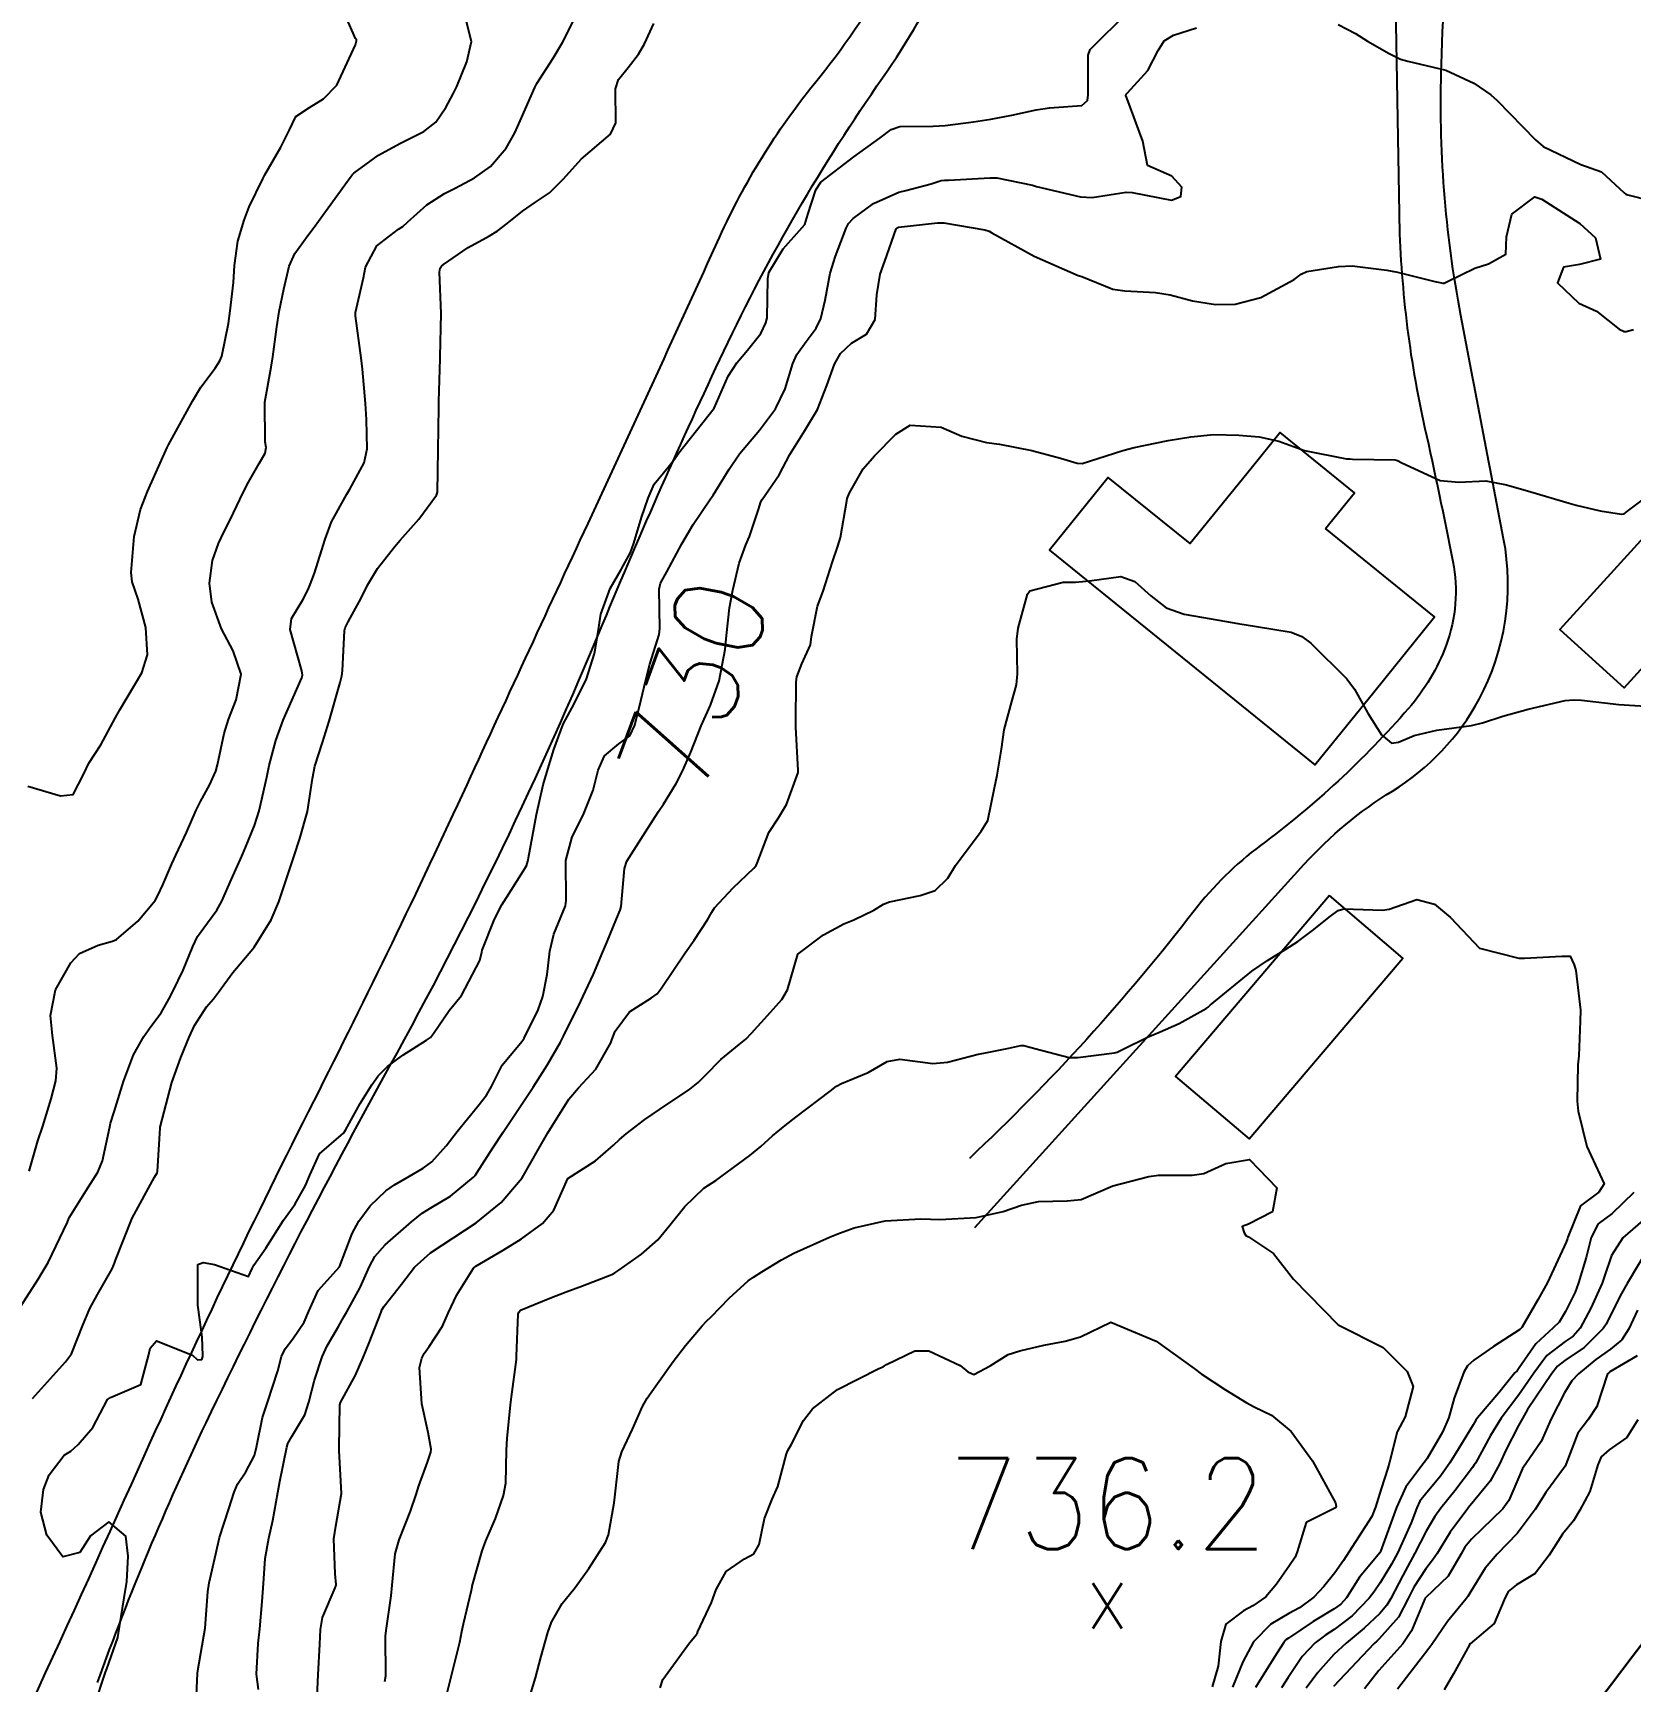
# Model space of a CAD drawing. Header units: metres. Extents: x 318500 to 325275, y 7408834 to 7428799.
# Drawn here: x 322288.2 to 322358.5, y 7417949.4 to 7418021.9 of the extents above; entities that cross this region are included whole.
import ezdxf
from ezdxf.enums import TextEntityAlignment as Align

# ---------------------------------------------------------------- set-up
doc = ezdxf.new("R2010")
doc.units = ezdxf.units.M
doc.header["$MEASUREMENT"] = 0
for name, color, linetype in [('Cotas', 45, 'Continuous'), ('Curvas de Nivel 1m', 11, 'Continuous'), ('Curvas de Nivel 5m', 15, 'Continuous'), ('Edificações', 30, 'Continuous'), ('Linha Férrea', 20, 'Continuous'), ('Pontos Cotados', 45, 'Continuous'), ('Vias Primárias', 230, 'Continuous'), ('Vias Secundárias', 230, 'Continuous')]:
    doc.layers.add(name, color=color, linetype=linetype)
doc.styles.add('Style-STANDARD', font='STANDARD.shx')

# ---------------------------------------------------------------- blocks, each defined once
blk = doc.blocks.new('ELVTXT_56')
at = {"layer": 'Pontos Cotados', "linetype": 'Continuous', "style": 'Style-STANDARD'}
for s, height, p in [('736.2', 4, (0, 4)), ('x', 3, (0, 0))]:
    blk.add_text(s, height=height, dxfattribs=at).set_placement(p, align=Align.MIDDLE_CENTER)

msp = doc.modelspace()

# ---------------------------------------------------------------- linework, layer by layer
at = {"layer": 'Curvas de Nivel 1m', "flags": 128}
for points, elevation in [([(322287.681, 7417965.882), (322288.44, 7417967.078), (322288.878, 7417967.812), (322289.728, 7417969.587), (322289.789, 7417969.74), (322289.817, 7417969.799), (322290.557, 7417970.983), (322291.065, 7417971.787), (322291.271, 7417972.282), (322291.594, 7417973.782), (322291.633, 7417973.94), (322291.797, 7417974.451), (322292.196, 7417975.774), (322292.639, 7417976.956), (322293.09, 7417977.761), (322293.405, 7417978.199), (322293.856, 7417978.805), (322294.199, 7417979.411), (322294.369, 7417979.743), (322294.821, 7417980.678), (322295.247, 7417981.73), (322295.466, 7417982.157), (322295.906, 7417982.768), (322296.308, 7417983.322), (322296.523, 7417983.714), (322296.957, 7417984.688), (322297.41, 7417985.705), (322297.573, 7417986.085), (322297.963, 7417987.044), (322298.174, 7417987.697), (322298.505, 7417989.179), (322298.61, 7417989.691), (322298.908, 7417990.796), (322299.229, 7417991.682), (322300.049, 7417993.552), (322300.076, 7417993.67), (322300.053, 7417993.862), (322299.546, 7417995.678), (322299.604, 7417996.161), (322300.1, 7417996.984), (322300.333, 7417997.44), (322300.425, 7417997.665), (322300.61, 7417998.157), (322301.086, 7417999.656), (322301.365, 7418000.428), (322302.038, 7418001.642), (322302.083, 7418001.72), (322302.163, 7418001.854), (322302.795, 7418003.02), (322302.928, 7418003.633), (322302.904, 7418004.932), (322302.856, 7418005.634), (322302.726, 7418007.141), (322302.671, 7418007.636), (322302.41, 7418009.496), (322302.419, 7418009.639), (322302.761, 7418011.159), (322302.86, 7418011.634), (322303.356, 7418012.578), (322304.315, 7418013.302), (322304.506, 7418013.429), (322304.71, 7418013.614), (322305.556, 7418014.377), (322306.339, 7418014.878), (322306.808, 7418015.118), (322307.658, 7418015.57), (322308.355, 7418016.073), (322309.046, 7418016.87), (322309.432, 7418017.549), (322309.723, 7418018.204), (322310.307, 7418019.541), (322310.339, 7418019.603), (322310.403, 7418019.721), (322311.116, 7418020.833), (322311.527, 7418021.524), (322312.448, 7418023.354)], 726), ([(322287.984, 7417988.786), (322289.426, 7417988.36), (322289.979, 7417988.423), (322290.46, 7417989.328), (322290.68, 7417989.793), (322291.197, 7417990.603), (322291.84, 7417991.782), (322291.901, 7417991.911), (322292.034, 7417992.137), (322293.006, 7417993.766), (322293.263, 7417994.561), (322293.186, 7417995.763), (322292.85, 7417997.018), (322292.589, 7417997.773), (322292.531, 7417998.191), (322292.667, 7417999.772), (322292.947, 7418000.969), (322293.255, 7418001.764), (322294.118, 7418003.69), (322294.146, 7418003.751), (322294.181, 7418003.811), (322295.239, 7418005.735), (322295.6, 7418006.349), (322296.232, 7418007.184), (322296.448, 7418007.506), (322296.525, 7418007.717), (322296.82, 7418009.149), (322296.904, 7418009.714), (322297.039, 7418010.956), (322297.092, 7418011.712), (322297.232, 7418012.785), (322297.518, 7418013.708), (322297.74, 7418014.292), (322298.338, 7418015.53), (322298.429, 7418015.699), (322299.124, 7418016.923), (322299.504, 7418017.683), (322299.79, 7418018.268), (322300.385, 7418018.665), (322301.001, 7418019.05), (322301.588, 7418019.652), (322302.418, 7418021.42), (322302.465, 7418021.594), (322302.456, 7418021.64), (322302.421, 7418021.707), (322301.565, 7418023.653)], 724), ([(322290.924, 7417948.302), (322291.411, 7417949.771), (322291.472, 7417949.922), (322291.949, 7417951.301), (322292.03, 7417951.765), (322292.225, 7417953.047), (322292.342, 7417953.762), (322292.412, 7417954.886), (322292.307, 7417955.762), (322291.556, 7417956.395), (322290.753, 7417955.782), (322290.284, 7417955.044), (322289.536, 7417954.858), (322288.826, 7417955.811), (322288.558, 7417956.813), (322288.677, 7417957.813), (322288.924, 7417958.466), (322289.593, 7417959.325), (322289.883, 7417959.508), (322290.201, 7417959.791), (322290.846, 7417960.547), (322291.491, 7417961.772), (322291.631, 7417961.87), (322292.96, 7417962.433), (322293.314, 7417963.753), (322293.368, 7417964.039), (322293.659, 7417964.357), (322295.234, 7417963.726), (322295.456, 7417963.531), (322295.648, 7417963.542), (322295.695, 7417963.674), (322295.7, 7417963.72), (322295.662, 7417964.52), (322295.507, 7417965.723), (322295.476, 7417965.931), (322295.475, 7417967.724), (322295.711, 7417967.808), (322296.203, 7417967.715), (322297.702, 7417967.193), (322297.866, 7417967.539), (322297.944, 7417967.696), (322298.463, 7417968.434), (322299.25, 7417969.677), (322299.74, 7417970.37), (322300.22, 7417971.196), (322300.407, 7417971.66), (322300.831, 7417972.597), (322301.787, 7417973.419), (322301.902, 7417973.525), (322301.975, 7417973.638), (322302.616, 7417974.818), (322303.128, 7417975.627), (322303.414, 7417976.026), (322303.822, 7417976.438), (322304.494, 7417976.946), (322305.541, 7417977.594), (322305.714, 7417977.72), (322305.845, 7417977.895), (322306.541, 7417978.899), (322307.085, 7417979.572), (322307.886, 7417981.114), (322307.976, 7417981.473), (322307.998, 7417981.559), (322308.543, 7417982.921), (322308.858, 7417983.551), (322309.268, 7417984.209), (322309.946, 7417985.271), (322310.009, 7417985.479), (322310.02, 7417985.539), (322310.038, 7417985.626), (322310.39, 7417987.534), (322310.683, 7417988.836), (322310.887, 7417989.527), (322311.143, 7417990.394), (322311.561, 7417991.517), (322312.039, 7417992.415), (322312.582, 7417993.502), (322312.938, 7417994.626), (322313.085, 7417995.495), (322313.223, 7417996.363), (322313.628, 7417997.487), (322314.118, 7417998.32), (322314.526, 7417999.076), (322314.67, 7417999.475), (322315.005, 7418000.614), (322315.296, 7418001.469), (322315.559, 7418002.076), (322316.18, 7418002.824), (322316.458, 7418003.183), (322316.65, 7418003.453), (322318.21, 7418005.43), (322318.821, 7418006.831), (322319.208, 7418007.415), (322319.678, 7418007.98), (322320.26, 7418008.718), (322320.483, 7418009.182), (322320.539, 7418009.397), (322320.57, 7418011.115), (322320.62, 7418011.397), (322321.25, 7418012.447), (322322.086, 7418013.382), (322322.193, 7418013.51), (322322.329, 7418013.954), (322322.679, 7418015.041), (322322.897, 7418015.372), (322324.361, 7418016.492), (322325.523, 7418017.333), (322326.005, 7418017.696), (322326.378, 7418017.822), (322327.846, 7418017.838), (322328.379, 7418017.872), (322329.631, 7418018.032), (322330.383, 7418018.149), (322331.316, 7418018.326), (322332.39, 7418018.565), (322332.971, 7418018.655), (322334.393, 7418018.757), (322334.645, 7418018.967), (322334.668, 7418019.216), (322334.674, 7418020.969), (322334.764, 7418021.215), (322336.447, 7418022.885)], 728), ([(322288.188, 7417961.822), (322289.646, 7417963.442), (322289.908, 7417963.796), (322290.409, 7417965.049), (322290.712, 7417965.785), (322291.062, 7417966.407), (322291.706, 7417967.535), (322291.782, 7417967.705), (322291.809, 7417967.779), (322291.847, 7417967.913), (322292.588, 7417969.767), (322293.569, 7417971.565), (322293.677, 7417971.751), (322293.696, 7417971.816), (322293.783, 7417973.25), (322293.81, 7417973.729), (322293.809, 7417973.75), (322293.814, 7417973.773), (322294.323, 7417975.742), (322294.724, 7417976.839), (322295.089, 7417977.731), (322295.33, 7417978.246), (322295.86, 7417979.063), (322296.158, 7417979.425), (322296.383, 7417979.715), (322297.015, 7417980.573), (322297.889, 7417981.625), (322297.948, 7417981.699), (322298.7, 7417982.896), (322299.037, 7417983.683), (322299.263, 7417984.347), (322299.695, 7417985.674), (322299.958, 7417986.473), (322300.306, 7417987.665), (322300.527, 7417989.127), (322300.629, 7417989.661), (322300.964, 7417990.708), (322301.251, 7417991.652), (322301.745, 7417993.343), (322301.812, 7417993.644), (322301.836, 7417993.86), (322301.938, 7417995.642), (322301.965, 7417995.758), (322302.086, 7417996.022), (322302.671, 7417997.064), (322302.949, 7417997.632), (322303.381, 7417998.363), (322304.127, 7417999.325), (322304.387, 7417999.616), (322305.204, 7418000.545), (322305.985, 7418001.593), (322306.026, 7418001.729), (322306.052, 7418003.592), (322306.086, 7418005.469), (322306.088, 7418005.592), (322306.09, 7418005.714), (322306.141, 7418007.591), (322306.14, 7418007.693), (322306.182, 7418009.591), (322306.115, 7418011.419), (322306.139, 7418011.592), (322306.205, 7418011.678), (322306.292, 7418011.746), (322307.372, 7418012.506), (322308.312, 7418013.02), (322308.657, 7418013.214), (322309.095, 7418013.552), (322309.769, 7418014.105), (322310.334, 7418014.496), (322310.964, 7418014.908), (322311.567, 7418015.522), (322312.359, 7418016.393), (322313.647, 7418017.491), (322313.874, 7418017.991), (322313.87, 7418019.488), (322314.002, 7418019.89), (322314.414, 7418020.424), (322314.882, 7418021.016), (322315.139, 7418021.473), (322315.547, 7418022.361)], 727), ([(322295.373, 7417947.789), (322295.453, 7417949.72), (322295.471, 7417949.842), (322295.796, 7417951.715), (322295.913, 7417953.315), (322295.969, 7417953.713), (322296.26, 7417954.988), (322296.428, 7417955.707), (322296.832, 7417956.97), (322297.076, 7417957.697), (322297.224, 7417958.047), (322297.583, 7417958.589), (322297.963, 7417959.318), (322298.059, 7417959.685), (322298.322, 7417960.986), (322298.557, 7417961.686), (322298.999, 7417963.035), (322299.16, 7417963.677), (322299.316, 7417964.014), (322299.662, 7417964.444), (322300.155, 7417965.18), (322300.364, 7417965.66), (322300.773, 7417966.574), (322301.71, 7417967.618), (322302.272, 7417969.087), (322302.569, 7417969.632), (322303.063, 7417970.304), (322303.75, 7417970.972), (322304.136, 7417971.233), (322304.79, 7417971.605), (322305.398, 7417971.963), (322305.77, 7417972.24), (322306.413, 7417972.948), (322306.887, 7417973.574), (322307.801, 7417974.688), (322308.19, 7417975.173), (322308.4, 7417975.554), (322308.879, 7417976.495), (322309.737, 7417977.541), (322309.787, 7417977.594), (322309.842, 7417977.685), (322310.455, 7417978.937), (322310.665, 7417979.528), (322310.851, 7417980.496), (322310.977, 7417981.524), (322311.154, 7417982.268), (322311.662, 7417983.514), (322311.692, 7417983.745), (322311.676, 7417985.514), (322311.96, 7417986.546), (322312.433, 7417987.503), (322312.874, 7417988.609), (322313.107, 7417989.493), (322313.383, 7417990.115), (322314.017, 7417990.645), (322314.493, 7417991.005), (322314.717, 7417991.473), (322314.974, 7417992.537), (322315.198, 7417993.469), (322315.373, 7417994.154), (322315.785, 7417995.463), (322315.821, 7417995.726), (322315.783, 7417997.463), (322315.852, 7417997.723), (322316.118, 7417998.226), (322316.789, 7417999.45), (322317.284, 7418000.302), (322318.05, 7418001.432), (322318.097, 7418001.495), (322318.162, 7418001.595), (322318.864, 7418002.736), (322319.328, 7418003.413), (322320.201, 7418004.46), (322320.903, 7418005.393), (322321.333, 7418006.279), (322321.674, 7418007.386), (322321.845, 7418007.785), (322322.255, 7418008.355), (322322.694, 7418008.943), (322322.911, 7418009.37), (322323.091, 7418010.181), (322323.319, 7418011.365), (322323.549, 7418012.114), (322324.013, 7418013.355), (322324.12, 7418013.556), (322324.326, 7418013.775), (322325.23, 7418014.443), (322326.344, 7418014.929), (322326.651, 7418015.011), (322327.764, 7418015.306), (322328.209, 7418015.444), (322328.352, 7418015.46), (322328.522, 7418015.467), (322330.353, 7418015.574), (322330.651, 7418015.563), (322332.221, 7418015.242), (322332.349, 7418015.205), (322332.398, 7418015.191), (322334.343, 7418014.73), (322334.856, 7418014.699), (322336.346, 7418014.941), (322336.61, 7418014.922), (322338.341, 7418014.587), (322338.758, 7418014.742), (322338.802, 7418015.155), (322338.355, 7418015.648), (322337.29, 7418016.107), (322337.079, 7418017.179), (322336.398, 7418019.039), (322336.34, 7418019.191), (322336.344, 7418019.248), (322336.402, 7418019.313), (322337.295, 7418020.299), (322337.753, 7418021.177), (322338.014, 7418021.594), (322338.437, 7418021.855), (322339.451, 7418022.166)], 729), ([(322345.684, 7418022.313), (322346.439, 7418021.925), (322346.974, 7418021.59), (322347.929, 7418021.038), (322348.426, 7418020.791), (322348.755, 7418020.697), (322350.42, 7418020.315), (322351.661, 7418019.742), (322352.404, 7418019.226), (322352.69, 7418018.976), (322354.374, 7418017.234), (322354.706, 7418016.947), (322356.362, 7418016.148), (322357.275, 7418015.832), (322358.282, 7418014.901), (322358.349, 7418014.849), (322358.431, 7418014.817), (322360.342, 7418014.339)], 729), ([(322300.706, 7417948.396), (322300.765, 7417949.651), (322300.846, 7417951.012), (322300.876, 7417951.649), (322300.969, 7417952.177), (322301.518, 7417953.49), (322301.56, 7417953.598), (322301.563, 7417953.639), (322301.527, 7417954.107), (322301.458, 7417955.641), (322301.556, 7417956.206), (322301.801, 7417957.638), (322301.702, 7417959.536), (322301.698, 7417959.639), (322301.721, 7417961.547), (322301.753, 7417961.639), (322302.421, 7417962.853), (322302.747, 7417963.629), (322303.011, 7417964.276), (322303.541, 7417965.621), (322303.582, 7417965.72), (322303.684, 7417965.889), (322304.447, 7417966.86), (322305.018, 7417967.6), (322305.716, 7417968.239), (322307.73, 7417969.56), (322308.835, 7417970.458), (322309.76, 7417971.54), (322310.483, 7417972.826), (322310.882, 7417973.524), (322311.805, 7417975.001), (322312.24, 7417975.504), (322312.997, 7417976.318), (322313.66, 7417977.483), (322313.709, 7417977.615), (322313.848, 7417977.997), (322314.483, 7417978.852), (322315.449, 7417979.464), (322315.691, 7417979.643), (322315.874, 7417979.871), (322316.938, 7417981.444), (322317.334, 7417982.003), (322317.912, 7417982.904), (322318.102, 7417983.242), (322318.229, 7417983.425), (322319.039, 7417984.308), (322319.947, 7417985.178), (322320.051, 7417985.296), (322320.094, 7417985.399), (322320.618, 7417986.739), (322321.043, 7417987.389), (322321.39, 7417987.974), (322321.899, 7417989.381), (322321.909, 7417989.474), (322321.807, 7417991.382), (322321.798, 7417991.617), (322321.815, 7417993.382), (322321.845, 7417993.59), (322322.062, 7417994.167), (322322.442, 7417995.007), (322322.496, 7417995.374), (322322.757, 7417996.714), (322323.007, 7417997.367), (322323.422, 7417998.659), (322323.65, 7417999.357), (322323.765, 7417999.727), (322324.047, 7418001.352), (322324.071, 7418001.442), (322324.165, 7418001.704), (322324.765, 7418002.758), (322325.261, 7418003.334), (322326.2, 7418004.285), (322326.841, 7418004.676), (322328.203, 7418004.592), (322329.108, 7418004.196), (322330.196, 7418003.914), (322330.775, 7418003.84), (322332.193, 7418003.556), (322333.461, 7418003.227), (322334.187, 7418003.009), (322334.415, 7418002.988), (322335.094, 7418003.206), (322336.194, 7418003.558), (322336.701, 7418003.688), (322338.198, 7418003.999), (322339.19, 7418004.16), (322340.201, 7418004.26), (322341.315, 7418004.237), (322342.201, 7418004.166), (322343.073, 7418003.971), (322344.195, 7418003.555), (322346.051, 7418003.201), (322346.191, 7418003.192), (322346.318, 7418003.185), (322348.191, 7418003.153), (322348.29, 7418003.128), (322348.486, 7418003.026), (322350.179, 7418002.242), (322350.995, 7418002.175), (322352.179, 7418002.227), (322353.091, 7418002.052), (322354.172, 7418001.739), (322355.848, 7418001.242), (322356.163, 7418001.151), (322357.213, 7418000.909), (322358.158, 7418000.752), (322358.277, 7418000.78), (322358.424, 7418000.896), (322359.42, 7418001.633)], 731), ([(322303.712, 7417949.362), (322303.751, 7417949.607), (322303.743, 7417951.352), (322303.76, 7417951.607), (322303.981, 7417953.137), (322304.028, 7417953.605), (322304.166, 7417954.978), (322304.332, 7417955.602), (322304.831, 7417956.866), (322305.081, 7417957.597), (322305.201, 7417957.97), (322305.591, 7417959.015), (322305.734, 7417959.452), (322305.744, 7417959.588), (322305.611, 7417960.323), (322305.338, 7417961.594), (322305.229, 7417963.18), (322305.336, 7417963.595), (322305.446, 7417963.8), (322305.658, 7417964.109), (322306.24, 7417965.013), (322306.49, 7417965.578), (322306.877, 7417966.387), (322307.605, 7417967.562), (322307.711, 7417967.648), (322308.912, 7417968.354), (322309.723, 7417968.858), (322310.652, 7417969.526), (322311.146, 7417970.112), (322311.76, 7417971.51), (322312.983, 7417972.28), (322313.782, 7417972.97), (322314.041, 7417973.222), (322314.339, 7417973.475), (322315.157, 7417974.106), (322315.801, 7417974.548), (322317.131, 7417975.44), (322317.509, 7417975.74), (322317.819, 7417976.056), (322318.508, 7417976.742), (322319.313, 7417977.408), (322319.598, 7417977.65), (322319.848, 7417977.908), (322320.561, 7417978.692), (322321.192, 7417979.387), (322321.438, 7417979.82), (322321.89, 7417981.38), (322323.026, 7417982.241), (322323.911, 7417982.719), (322324.363, 7417982.894), (322325.236, 7417983.33), (322325.663, 7417983.585), (322325.926, 7417983.692), (322327.272, 7417983.965), (322327.933, 7417984.191), (322328.496, 7417984.737), (322328.83, 7417985.287), (322329.965, 7417986.806), (322330.257, 7417987.266), (322330.549, 7417988.704), (322330.662, 7417989.26), (322330.86, 7417990.415), (322330.973, 7417991.256), (322331.307, 7417992.515), (322331.526, 7417993.248), (322331.569, 7417993.735), (322331.528, 7417995.248), (322331.596, 7417995.739), (322332.008, 7417997.242), (322332.111, 7417997.386), (322333.579, 7417997.761), (322334.115, 7417997.764), (322334.732, 7417997.827), (322336.118, 7417998.013), (322336.73, 7417997.795), (322337.434, 7417997.17), (322338.102, 7417996.631), (322338.9, 7417996.35), (322340.095, 7417996.155), (322341.268, 7417995.947), (322342.091, 7417995.82), (322343.614, 7417995.56), (322344.084, 7417995.375), (322344.474, 7417995.076), (322346.057, 7417993.504), (322346.4, 7417993.055), (322346.987, 7417991.993), (322347.59, 7417991.037), (322348.025, 7417990.678), (322348.335, 7417990.716), (322349.024, 7417991.015), (322350.032, 7417991.245), (322351.559, 7417991.46), (322352.036, 7417991.571), (322352.936, 7417991.864), (322354.042, 7417992.174), (322355.67, 7417992.55), (322356.047, 7417992.591), (322356.391, 7417992.572), (322358.045, 7417992.382), (322359.449, 7417992.284)], 732), ([(322306.399, 7417948.633), (322306.632, 7417949.573), (322307.005, 7417951.087), (322307.104, 7417951.566), (322307.165, 7417951.895), (322307.517, 7417953.388), (322307.552, 7417953.527), (322307.557, 7417953.56), (322307.99, 7417955.109), (322308.161, 7417955.554), (322308.575, 7417956.534), (322308.932, 7417957.546), (322309.029, 7417958.095), (322309.066, 7417959.545), (322309.089, 7417960.064), (322309.241, 7417961.544), (322309.28, 7417961.897), (322309.5, 7417963.541), (322309.511, 7417963.682), (322309.572, 7417965.541), (322309.6, 7417965.622), (322309.682, 7417965.704), (322310.967, 7417966.244), (322311.695, 7417966.524), (322312.413, 7417966.786), (322313.707, 7417967.277), (322313.833, 7417967.354), (322314.003, 7417967.477), (322315.003, 7417968.181), (322315.724, 7417968.81), (322316.258, 7417969.452), (322316.909, 7417970.276), (322317.755, 7417971.084), (322317.961, 7417971.222), (322318.283, 7417971.422), (322319.777, 7417972.518), (322320.263, 7417972.915), (322320.78, 7417973.39), (322321.334, 7417973.845), (322321.798, 7417974.203), (322323.314, 7417975.357), (322323.595, 7417975.572), (322323.815, 7417975.695), (322324.984, 7417976.171), (322325.83, 7417976.66), (322326.388, 7417976.758), (322327.829, 7417976.573), (322328.484, 7417976.637), (322329.836, 7417976.976), (322330.083, 7417977.02), (322331.187, 7417977.25), (322331.715, 7417977.369), (322331.842, 7417977.363), (322332.322, 7417977.235), (322333.834, 7417976.842), (322334.214, 7417976.834), (322335.838, 7417977.048), (322335.952, 7417977.075), (322336.182, 7417977.185), (322337.281, 7417977.736), (322337.852, 7417977.966), (322338.681, 7417978.329), (322339.868, 7417978.987), (322339.954, 7417979.054), (322340.043, 7417979.137), (322341.885, 7417980.63), (322342.576, 7417981.1), (322343.381, 7417981.604), (322343.903, 7417981.947), (322344.558, 7417982.426), (322345.351, 7417983.066), (322345.68, 7417983.306), (322345.925, 7417983.389), (322347.638, 7417983.321), (322347.925, 7417983.371), (322349.153, 7417983.79), (322349.929, 7417983.594), (322350.631, 7417982.993), (322351.9, 7417981.645), (322353.636, 7417981.212), (322353.894, 7417981.207), (322355.524, 7417981.297), (322355.896, 7417981.296), (322356.069, 7417980.918), (322356.14, 7417980.665), (322356.351, 7417978.915), (322356.344, 7417978.434), (322356.276, 7417976.916), (322356.236, 7417976.514), (322356.201, 7417974.916), (322356.245, 7417974.477), (322356.638, 7417972.912), (322357.397, 7417971.272), (322357.161, 7417970.906), (322356.353, 7417970.312), (322355.79, 7417968.919), (322355.779, 7417968.87), (322355.728, 7417968.706), (322354.899, 7417966.932), (322354.467, 7417966.17), (322353.763, 7417964.949), (322353.725, 7417964.903), (322353.679, 7417964.858), (322352.519, 7417964.116), (322351.658, 7417963.507), (322351.375, 7417963.262), (322351.22, 7417962.984), (322350.794, 7417961.833), (322350.555, 7417960.991), (322350.277, 7417960.337), (322349.603, 7417959.185), (322349.528, 7417959.074), (322349.468, 7417959.002), (322348.658, 7417957.94), (322348.251, 7417957.02), (322347.551, 7417955.09), (322347.518, 7417955.03), (322346.625, 7417953.952), (322346.045, 7417953.052), (322345.803, 7417952.769), (322345.512, 7417952.559), (322344.576, 7417951.998), (322343.493, 7417951.272), (322343.382, 7417951.191), (322343.283, 7417951.083), (322342.973, 7417950.576), (322342.047, 7417949.101)], 733), ([(322310.137, 7417948.846), (322310.342, 7417949.521), (322310.575, 7417950.423), (322310.884, 7417951.516), (322311.039, 7417951.975), (322311.509, 7417952.79), (322311.835, 7417953.185), (322312.094, 7417953.501), (322312.689, 7417954.337), (322313.427, 7417955.482), (322313.553, 7417955.812), (322313.811, 7417957.234), (322313.839, 7417957.477), (322314.016, 7417959.054), (322314.141, 7417959.475), (322314.614, 7417960.471), (322315.047, 7417961.466), (322315.253, 7417961.844), (322315.639, 7417962.384), (322316.404, 7417963.449), (322316.944, 7417964.157), (322317.674, 7417965.015), (322317.877, 7417965.227), (322318.07, 7417965.424), (322318.864, 7417966.241), (322319.704, 7417966.999), (322319.936, 7417967.168), (322320.313, 7417967.394), (322321.179, 7417967.922), (322321.718, 7417968.224), (322323.293, 7417968.924), (322323.728, 7417969.102), (322324.379, 7417969.34), (322325.735, 7417969.651), (322327.31, 7417969.73), (322327.736, 7417969.721), (322328.149, 7417969.707), (322329.738, 7417969.788), (322330.937, 7417970.057), (322331.746, 7417970.332), (322332.486, 7417970.496), (322333.75, 7417970.53), (322334.37, 7417970.591), (322335.76, 7417971.19), (322337.34, 7417971.592), (322337.767, 7417971.651), (322339.258, 7417971.655), (322339.769, 7417971.724), (322340.736, 7417972.165), (322341.779, 7417972.344), (322342.989, 7417971.092), (322342.793, 7417970.046), (322341.736, 7417969.492), (322341.451, 7417969.398), (322341.539, 7417969.113), (322341.622, 7417969.005), (322341.728, 7417968.933), (322342.833, 7417968.205), (322343.71, 7417967.08), (322345.68, 7417965.06), (322347.666, 7417964.071), (322348.722, 7417963.014), (322348.981, 7417962.347), (322348.627, 7417961.015), (322348.28, 7417960.361), (322347.936, 7417959.025), (322347.874, 7417958.748), (322347.582, 7417957.839), (322347.378, 7417957.228), (322347.324, 7417957.034), (322347.158, 7417956.628), (322346.152, 7417955.051), (322345.915, 7417954.684), (322345.536, 7417954.147), (322345.051, 7417953.541), (322344.608, 7417953.069), (322343.981, 7417952.607), (322343.509, 7417952.353), (322342.712, 7417951.882), (322341.957, 7417951.103), (322341.481, 7417950.234), (322341.03, 7417949.117)], 734), ([(322358.698, 7417970.886), (322357.746, 7417969.968), (322357.128, 7417969.517), (322356.827, 7417968.909), (322356.605, 7417968.028), (322356.271, 7417966.914), (322356.112, 7417966.508), (322355.691, 7417965.65), (322355.419, 7417965.189), (322355.147, 7417964.928), (322354.38, 7417964.229), (322353.653, 7417963.178), (322353.557, 7417963.046), (322353.463, 7417962.953), (322352.754, 7417962.077), (322351.818, 7417960.977), (322351.741, 7417960.865), (322351.625, 7417960.667), (322350.983, 7417959.612), (322350.602, 7417958.99), (322350.185, 7417958.4), (322349.58, 7417957.69), (322349.279, 7417957.3), (322349.151, 7417957.006), (322348.896, 7417956.343), (322348.292, 7417955.019), (322348.035, 7417954.531), (322347.53, 7417953.7), (322347.256, 7417953.302), (322347.054, 7417953.037), (322346.3, 7417952.257), (322345.499, 7417951.656), (322345.138, 7417951.421), (322344.669, 7417951.068), (322344.1, 7417950.457), (322343.475, 7417949.54), (322343.183, 7417949.084)], 732), ([(322359.751, 7417970.238), (322358.22, 7417968.893), (322357.722, 7417968.122), (322357.414, 7417967.202), (322357.303, 7417966.904), (322356.803, 7417965.799), (322356.332, 7417964.913), (322356.027, 7417964.564), (322355.671, 7417964.327), (322354.875, 7417963.718), (322354.293, 7417962.94), (322353.64, 7417961.987), (322352.865, 7417960.961), (322352.39, 7417960.197), (322351.726, 7417958.978), (322351.676, 7417958.902), (322351.597, 7417958.784), (322350.818, 7417957.751), (322350.21, 7417956.994), (322349.935, 7417956.628), (322349.56, 7417955.98), (322349.064, 7417955.007), (322348.526, 7417954.024), (322347.995, 7417953.023), (322347.818, 7417952.723), (322347.51, 7417952.354), (322346.824, 7417951.717), (322346.03, 7417951.052), (322345.485, 7417950.551), (322344.784, 7417949.76), (322344.279, 7417949.072)], 731), ([(322358.857, 7417965.718), (322358.476, 7417964.888), (322358.165, 7417964.401), (322357.666, 7417963.997), (322357.029, 7417963.537), (322356.258, 7417962.914), (322355.966, 7417962.597), (322355.642, 7417962.072), (322355.067, 7417960.928), (322354.614, 7417959.936), (322353.943, 7417958.945), (322353.804, 7417958.74), (322353.589, 7417958.25), (322353.199, 7417957.333), (322352.93, 7417956.96), (322351.557, 7417955.633), (322351.261, 7417955.274), (322351.096, 7417954.985), (322350.521, 7417954.004), (322349.521, 7417953.045), (322349.501, 7417953.02), (322349.492, 7417953), (322348.918, 7417951.589), (322348.526, 7417951.014), (322347.478, 7417949.842), (322346.846, 7417949.039)], 729), ([(322358.847, 7417963.697), (322357.651, 7417962.989), (322357.594, 7417962.958), (322357.548, 7417962.901), (322357.078, 7417961.464), (322356.707, 7417960.909), (322356.242, 7417960.293), (322355.707, 7417958.919), (322355.674, 7417958.845), (322355.597, 7417958.739), (322354.827, 7417957.685), (322354.354, 7417956.938), (322353.559, 7417955.873), (322352.687, 7417954.963), (322352.159, 7417954.352), (322351.525, 7417953.321), (322351.398, 7417953.105), (322351.307, 7417952.982), (322350.499, 7417951.997), (322349.811, 7417950.997), (322349.679, 7417950.808), (322349.486, 7417950.562), (322348.288, 7417949.018)], 728), ([(322358.877, 7417960.881), (322358.398, 7417960.108), (322357.61, 7417959.557), (322357.259, 7417959.25), (322357.12, 7417958.905), (322356.764, 7417957.733), (322356.324, 7417956.912), (322356.037, 7417956.443), (322355.559, 7417955.842), (322354.968, 7417954.929), (322354.354, 7417954.121), (322353.53, 7417953.622), (322353.162, 7417953.319), (322352.989, 7417952.958), (322352.548, 7417951.921), (322351.491, 7417951.018), (322351.472, 7417950.999), (322351.459, 7417950.98), (322350.762, 7417949.702), (322350.349, 7417948.991)], 727)]:
    msp.add_lwpolyline(points, dxfattribs=dict(at, elevation=elevation))
at = {"layer": 'Curvas de Nivel 5m', "flags": 128}
for points, elevation in [([(322288.05, 7417971.826), (322288.435, 7417973.165), (322288.642, 7417973.817), (322289.013, 7417975.023), (322289.216, 7417975.809), (322289.26, 7417976.367), (322289.081, 7417977.811), (322288.981, 7417978.685), (322289.213, 7417979.81), (322289.882, 7417981.005), (322290.265, 7417981.418), (322291.092, 7417981.788), (322291.723, 7417981.951), (322291.894, 7417982.026), (322292.833, 7417982.839), (322293.59, 7417983.755), (322293.713, 7417983.963), (322293.93, 7417984.438), (322294.328, 7417985.361), (322294.5, 7417985.742), (322294.971, 7417986.746), (322295.399, 7417987.729), (322295.59, 7417988.111), (322295.987, 7417988.823), (322296.271, 7417989.442), (322296.344, 7417989.717), (322296.638, 7417991.097), (322296.824, 7417991.712), (322297.16, 7417992.587), (322297.376, 7417993.707), (322297.031, 7417994.745), (322296.52, 7417995.716), (322296.097, 7417996.885), (322295.99, 7417997.722), (322296.12, 7417998.715), (322296.381, 7417999.463), (322296.503, 7417999.716), (322297.044, 7418000.813), (322297.468, 7418001.707), (322297.707, 7418002.165), (322298.179, 7418002.986), (322298.435, 7418003.447), (322298.48, 7418003.696), (322298.445, 7418003.948), (322298.426, 7418005.697), (322298.7, 7418007.226), (322298.78, 7418007.692), (322298.947, 7418009.002), (322299.061, 7418009.688), (322299.262, 7418010.667), (322299.5, 7418011.682), (322299.742, 7418012.235), (322300.31, 7418013.029), (322300.593, 7418013.389), (322300.785, 7418013.663), (322301.95, 7418015.26), (322302.221, 7418015.642), (322302.276, 7418015.706), (322302.342, 7418015.769), (322303.425, 7418016.564), (322304.365, 7418017.081), (322305.418, 7418017.604), (322305.956, 7418018.017), (322306.386, 7418018.664), (322306.715, 7418019.266), (322306.876, 7418019.583), (322307.319, 7418020.674), (322307.52, 7418021.574), (322307.3, 7418022.438)], 725), ([(322298.139, 7417949.004), (322298.06, 7417949.684), (322298.137, 7417951.03), (322298.202, 7417951.683), (322298.307, 7417952.883), (322298.358, 7417953.682), (322298.434, 7417954.783), (322298.602, 7417955.679), (322298.78, 7417956.455), (322298.99, 7417957.676), (322299.088, 7417958.164), (322299.385, 7417959.672), (322299.434, 7417959.841), (322299.607, 7417960.144), (322300.182, 7417961.101), (322300.359, 7417961.659), (322300.61, 7417962.626), (322300.945, 7417963.651), (322301.17, 7417964.135), (322301.67, 7417964.996), (322301.903, 7417965.411), (322302.031, 7417965.636), (322302.62, 7417966.707), (322303.032, 7417967.627), (322303.264, 7417968.075), (322303.72, 7417968.584), (322304.879, 7417969.603), (322305.347, 7417969.984), (322305.739, 7417970.215), (322306.598, 7417970.727), (322307.61, 7417971.562), (322307.682, 7417971.641), (322307.763, 7417971.763), (322308.467, 7417972.865), (322308.911, 7417973.549), (322309.27, 7417974.07), (322309.803, 7417974.87), (322310.231, 7417975.534), (322310.851, 7417976.498), (322311.446, 7417977.516), (322311.579, 7417977.779), (322311.853, 7417978.35), (322312.242, 7417979.127), (322312.423, 7417979.502), (322312.891, 7417980.505), (322313.306, 7417981.489), (322313.481, 7417981.902), (322313.912, 7417982.948), (322314.07, 7417983.327), (322314.107, 7417983.478), (322314.264, 7417985.158), (322314.366, 7417985.476), (322314.974, 7417986.456), (322315.62, 7417987.464), (322315.764, 7417987.671), (322315.978, 7417987.991), (322316.537, 7417988.907), (322316.819, 7417989.448), (322317.173, 7417990.282), (322317.633, 7417991.436), (322318.039, 7417992.353), (322318.426, 7417993.424), (322318.698, 7417994.793), (322318.758, 7417995.42), (322318.881, 7417996.635), (322319.035, 7417997.416), (322319.315, 7417998.605), (322319.598, 7417999.408), (322319.76, 7417999.781), (322320.153, 7418000.961), (322320.258, 7418001.3), (322320.319, 7418001.398), (322321.07, 7418002.497), (322321.543, 7418003.386), (322322.201, 7418004.443), (322322.752, 7418005.372), (322323.164, 7418006.428), (322323.505, 7418007.361), (322323.772, 7418007.832), (322324.254, 7418008.293), (322324.922, 7418008.678), (322325.293, 7418009.335), (322325.363, 7418010.416), (322325.521, 7418011.332), (322325.723, 7418011.904), (322326.224, 7418013.321), (322326.269, 7418013.373), (322326.321, 7418013.392), (322328.04, 7418013.587), (322328.324, 7418013.588), (322330.121, 7418013.273), (322330.319, 7418013.215), (322330.434, 7418013.152), (322332.303, 7418012.117), (322334.24, 7418011.271), (322334.291, 7418011.254), (322334.399, 7418011.218), (322335.759, 7418010.672), (322336.284, 7418010.596), (322337.64, 7418010.526), (322338.283, 7418010.411), (322339.273, 7418010.157), (322340.278, 7418009.985), (322341.151, 7418009.999), (322342.282, 7418010.296), (322343.744, 7418011.088), (322344.053, 7418011.324), (322344.296, 7418011.448), (322345.696, 7418011.669), (322346.299, 7418011.691), (322347.825, 7418011.509), (322348.296, 7418011.409), (322349.934, 7418011.005), (322350.225, 7418010.937), (322350.289, 7418010.928), (322350.353, 7418010.936), (322350.492, 7418010.998), (322351.696, 7418011.592), (322352.302, 7418011.782), (322353.064, 7418012.213), (322353.096, 7418012.968), (322353.33, 7418013.97), (322354.347, 7418014.729), (322354.657, 7418014.635), (322356.329, 7418013.56), (322357.013, 7418012.92), (322357.237, 7418011.986), (322356.302, 7418011.758), (322355.605, 7418011.632), (322355.344, 7418010.939), (322356.281, 7418010.045), (322357.064, 7418009.704), (322358.05, 7418008.903), (322358.269, 7418008.801), (322358.361, 7418008.807), (322358.687, 7418008.894)], 730), ([(322359.408, 7417968.556), (322358.4, 7417966.89), (322358.153, 7417966.443), (322357.689, 7417965.524), (322357.483, 7417965.102), (322357.354, 7417964.903), (322356.508, 7417964.071), (322355.659, 7417963.495), (322355.334, 7417963.246), (322355.085, 7417962.928), (322354.022, 7417961.332), (322353.797, 7417960.947), (322353.743, 7417960.834), (322353.625, 7417960.627), (322353.055, 7417959.512), (322352.796, 7417958.962), (322352.38, 7417958.176), (322351.573, 7417957.201), (322351.471, 7417957.081), (322351.392, 7417956.982), (322350.614, 7417955.935), (322350.035, 7417954.995), (322349.842, 7417954.701), (322349.54, 7417954.316), (322349.016, 7417953.519), (322348.765, 7417953.011), (322348.332, 7417952.193), (322347.493, 7417951.244), (322347.38, 7417951.143), (322347.261, 7417951.033), (322345.471, 7417949.144)], 730), ([(322315.837, 7417949.082), (322315.944, 7417949.453), (322317.122, 7417951.071), (322317.434, 7417951.431), (322317.454, 7417951.467), (322317.492, 7417951.563), (322318.095, 7417952.837), (322318.299, 7417953.418), (322318.734, 7417954.21), (322319.54, 7417954.756), (322319.957, 7417954.983), (322320.194, 7417955.394), (322320.417, 7417956.536), (322320.766, 7417957.388), (322321.01, 7417957.954), (322321.387, 7417959.382), (322321.452, 7417959.532), (322321.607, 7417959.815), (322322.142, 7417960.853), (322322.531, 7417961.366), (322323.639, 7417962.218), (322325.465, 7417963.14), (322325.649, 7417963.221), (322325.709, 7417963.26), (322325.799, 7417963.319), (322327.045, 7417963.92), (322327.659, 7417963.927), (322329.038, 7417963.279), (322329.376, 7417963.003), (322329.646, 7417962.88), (322330.354, 7417963.259), (322331.148, 7417963.757), (322331.66, 7417963.926), (322332.725, 7417964.168), (322333.667, 7417964.344), (322334.34, 7417964.54), (322335.68, 7417965.19), (322335.68, 7417965.19), (322337.668, 7417964.34), (322339.342, 7417963.143), (322339.648, 7417962.911), (322340.721, 7417962.204), (322341.635, 7417961.646), (322341.99, 7417961.461), (322342.744, 7417961.093), (322343.619, 7417960.369), (322344.549, 7417959.071), (322345.572, 7417957.222), (322345.596, 7417957.06), (322345.569, 7417957.001), (322344.272, 7417956.364), (322343.877, 7417955.077), (322343.783, 7417954.841), (322343.541, 7417954.474), (322342.968, 7417953.649), (322342.495, 7417953.095), (322341.921, 7417952.697), (322341.51, 7417952.47), (322340.742, 7417951.881), (322340.509, 7417951.125), (322340.393, 7417950.041), (322340.13, 7417949.13)], 735)]:
    msp.add_lwpolyline(points, dxfattribs=dict(at, elevation=elevation))
at = {"layer": 'Edificações'}
for points in [[(322363.898, 7418004.978), (322355.441, 7417995.687), (322358.276, 7417993.107), (322366.732, 7418002.399)], [(322345.299, 7417983.963), (322338.526, 7417976.006), (322341.758, 7417973.254), (322348.531, 7417981.212)]]:
    msp.add_lwpolyline(points, close=True, dxfattribs=at)
msp.add_lwpolyline([(322345.118, 7418000.127), (322346.395, 7418001.705), (322343.124, 7418004.35), (322341.848, 7418002.772), (322339.17, 7417999.461), (322335.56, 7418002.38), (322332.968, 7417999.175), (322344.657, 7417989.722), (322347.249, 7417992.927), (322349.927, 7417996.238), (322345.118, 7418000.127)], dxfattribs=at)
at = {"layer": 'Linha Férrea'}
for points in [[(323316.211, 7418903.384), (323295.96, 7418857.357), (323255.659, 7418767.115), (323232.006, 7418717.903), (323140.483, 7418539.697, -0.015254), (323123.008, 7418508.231, -0.061006), (323056.396, 7418409.178, -0.093744), (322932.678, 7418312.342), (322756.559, 7418221.684), (322577.423, 7418127.211, 0.021826), (322500.355, 7418082.325, 0.036627), (322429.661, 7418027.862, 0.080354), (322310.742, 7417877.678), (322269.066, 7417801.216), (322233.98, 7417737.989, -0.002223), (322154.866, 7417593.007)], [(322154.866, 7417593.007, 0.002223), (322233.98, 7417737.989), (322269.066, 7417801.216), (322310.742, 7417877.678, -0.080354), (322429.661, 7418027.862, -0.036627), (322500.355, 7418082.325, -0.021826), (322577.423, 7418127.211), (322756.559, 7418221.684), (322932.678, 7418312.342, 0.093744), (323056.396, 7418409.178, 0.061006), (323123.008, 7418508.231, 0.015254), (323140.483, 7418539.697), (323232.006, 7418717.903), (323255.659, 7418767.115), (323295.96, 7418857.357), (323316.211, 7418903.384)], [(323318.171, 7418898.232), (323303.703, 7418864.835, 0.016709), (323274.177, 7418784.716, -0.035367), (323251.304, 7418730.96), (323150.802, 7418532.231, -0.11004), (322987.223, 7418339.833, -0.043194), (322935.017, 7418307.812), (322758.729, 7418217.454), (322579.685, 7418123.414, 0.015591), (322512.526, 7418085.272, 0.028884), (322446.677, 7418037.336, 0.09114), (322311.042, 7417869.936), (322250.355, 7417758.079, 0.01377), (322231.115, 7417719.375, -0.006143), (322196.377, 7417647.065, -0.005702), (322169.668, 7417596.023)], [(322169.668, 7417596.023, 0.005702), (322196.377, 7417647.065, 0.006143), (322231.115, 7417719.375, -0.01377), (322250.355, 7417758.079), (322311.042, 7417869.936, -0.09114), (322446.677, 7418037.336, -0.028884), (322512.526, 7418085.272, -0.015591), (322579.685, 7418123.414), (322758.729, 7418217.454), (322935.017, 7418307.812, 0.043194), (322987.223, 7418339.833, 0.11004), (323150.802, 7418532.231), (323251.304, 7418730.96, 0.035367), (323274.177, 7418784.716, -0.016709), (323303.703, 7418864.835), (323318.171, 7418898.232)]]:
    msp.add_lwpolyline(points, format="xyb", dxfattribs=at)
at = {"layer": 'Vias Primárias'}
for points in [[(323715.644, 7420145.548, 0), (323709.04, 7420132.939)], [(323831.088, 7420001.787, 0), (323833.844, 7420008.443, 0.220888)]]:
    msp.add_lwpolyline(points, format="xyb", dxfattribs=at)
at = {"layer": 'Vias Secundárias'}
for points in [[(322329.681, 7417969.356), (322344.191, 7417985.345, -0.070749), (322348.069, 7417988.563, 0.13263), (322351.888, 7417992.616, 0.171816), (322352.968, 7417999.679, 0.000236), (322351.088, 7418009.501, -0.056348), (322350.234, 7418020.573, 0.005931), (322350.595, 7418035.792, 0.004328), (322350.654, 7418054.393, -0.050286), (322352.03, 7418068.829, 0.006385), (322353.947, 7418079.198, 0.05016), (322354.666, 7418089.494, -0.00169), (322354.486, 7418096.146, 0.061196), (322353.229, 7418104.691, 0.05011), (322351.787, 7418108.429, -0.010088), (322348.855, 7418114.524, 0.082843), (322345.026, 7418120.201, -0.037859), (322342.63, 7418123.146, -0.094627), (322341.672, 7418125.297, 0.081089), (322340.117, 7418129.061, 0.04413), (322335.149, 7418135.709, -0.059624), (322332.333, 7418139.729, 0.000715), (322328.017, 7418147.758, -0.06131), (322325.675, 7418153.755, -0.06367)], [(322291.056, 7417949.312, -0.024991), (322295.838, 7417960.746, -0.01471), (322303.917, 7417976.438, 0.027998), (322313.304, 7417995.923, -0.012342), (322318.635, 7418007.939, -0.042001), (322325.625, 7418019.972, 0.041331), (322328.53, 7418024.957, 0.054016), (322329.772, 7418028.504, -0.117056), (322331.139, 7418031.247, 0.009934), (322333.743, 7418034.498, -0.035185), (322338.359, 7418039.699, -0.047238), (322343.63, 7418043.964, -0.363825), (322347.832, 7418043.491, -0.16099), (322348.424, 7418042.238), (322348.188, 7418024.02), (322348.366, 7418013.993, 0.050638), (322349.49, 7418004.586, -0.006455), (322350.733, 7417998.675, -0.138281), (322350.436, 7417994.993, -0.09062), (322348.776, 7417992.199, -0.053524), (322342.265, 7417986.17, 0.068528), (322339.348, 7417983.301, -0.040181), (322329.443, 7417972.395, 0.653387)], [(322283.002, 7417937.355, 0.004465), (322293.174, 7417959.42, -0.011561), (322300.592, 7417974.93, 0.0092), (322307.327, 7417988.843, -0.00062), (322312.83, 7418000.726, 0.002249), (322318.441, 7418012.947, -0.063634), (322322.624, 7418019.723, 0.036714), (322325.979, 7418024.557, 0.067787)]]:
    msp.add_lwpolyline(points, format="xyb", dxfattribs=at)

# ---------------------------------------------------------------- block references
at = {"layer": 'Pontos Cotados', "linetype": 'Continuous'}
msp.add_blockref('ELVTXT_56', (322335.52, 7417953.19, 736.18), dxfattribs=at)

# ---------------------------------------------------------------- texts
at = {"layer": 'Cotas', "style": 'Style-STANDARD'}
msp.add_text('730', height=4, rotation=69.78229, dxfattribs=at).set_placement((322317.33, 7417993.269, 730), align=Align.MIDDLE_CENTER)

doc.saveas('drawing.dxf')
